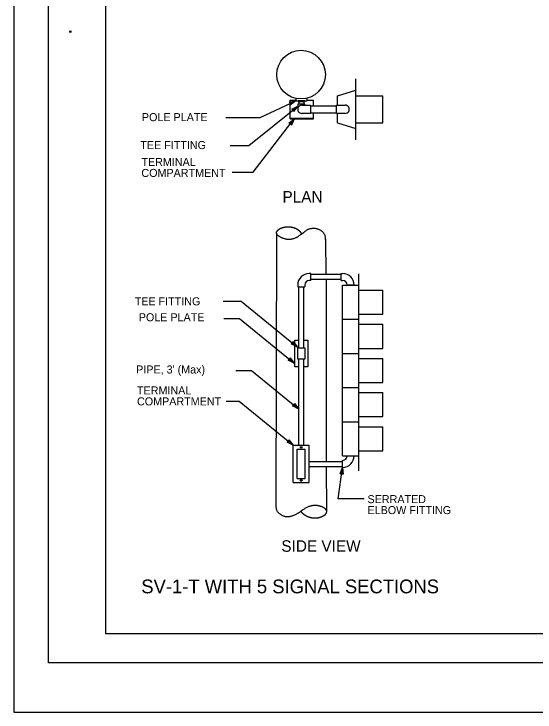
# Model space of a CAD drawing. Extents: x -893 to 867, y -474 to 712.
# Drawn here: x -893 to -439, y -474 to 134 of the extents above; entities that cross this region are included whole.
import ezdxf

# ---------------------------------------------------------------- set-up
doc = ezdxf.new("R2010")
doc.units = 0
for name, color, linetype in [('border_PLOTTING-ELEMENTS', 7, 'Continuous'), ('border_rw_22x34_Cut_Lines', 7, 'Continuous'), ('border_SHEET', 7, 'Continuous'), ('border_WITHIN-BORDER-anno', 7, 'Continuous'), ('es_DETAIL', 7, 'Continuous'), ('es_DETAIL-anno', 7, 'Continuous')]:
    doc.layers.add(name, color=color, linetype=linetype)

msp = doc.modelspace()

# ---------------------------------------------------------------- linework, layer by layer
at = {"layer": 'border_PLOTTING-ELEMENTS'}
for points in [[(-893.46, -474.04), (866.54, -474.04), (866.54, 711.96), (-893.46, 711.96)], [(-863.46, 668.96), (836.54, 668.96), (836.54, -431.04), (-863.46, -431.04)]]:
    msp.add_lwpolyline(points, close=True, dxfattribs=at)
at = {"layer": 'border_rw_22x34_Cut_Lines'}
msp.add_lwpolyline([(-863.46, 668.96), (836.54, 668.96), (836.54, -431.04), (-863.46, -431.04)], close=True, dxfattribs=at)
at = {"layer": 'border_SHEET'}
for p, q in [((-813.46, -406.04), (-813.46, 643.96)), ((811.54, -406.04), (-813.46, -406.04))]:
    msp.add_line(p, q, dxfattribs=at)
at = {"layer": 'es_DETAIL'}
for p, q in [((-595.59, 24.43), (-595.59, 77.59)), ((-611.34, 62.82), (-595.59, 67.74)), ((-611.34, 54.59), (-611.34, 62.82)), ((-595.59, 62.82), (-571.97, 62.82)), ((-571.97, 39.2), (-571.97, 62.82)), ((-634.97, 53.96), (-612.38, 53.96)), ((-634.96, 48.06), (-612.38, 48.06)), ((-611.34, 39.2), (-611.34, 47.43)), ((-611.34, 39.2), (-595.59, 34.28)), ((-595.59, 39.2), (-571.97, 39.2)), ((-664.62, -56.97), (-665.26, -294.79)), ((-621.81, -62.17), (-621.73, -92.92)), ((-634.68, -92.04), (-636.09, -92.04)), ((-634.68, -98.17), (-634.68, -92.04)), ((-608.41, -92.92), (-634.68, -92.92)), ((-608.41, -97.29), (-634.68, -97.29)), ((-621.29, -97.29), (-621.29, -255.67)), ((-608.41, -98.17), (-608.41, -92.04)), ((-608.41, -92.04), (-607, -92.04)), ((-593, -131.86), (-593, -92.38)), ((-646.15, -102.11), (-646.15, -103.52)), ((-640.03, -102.11), (-640.03, -103.52)), ((-634.68, -98.17), (-636.09, -98.17)), ((-608.41, -98.17), (-607, -98.17)), ((-607, -131.86), (-607, -102.11)), ((-607, -102.11), (-593, -102.11)), ((-596.93, -102.11), (-603.06, -102.11)), ((-646.15, -103.52), (-640.03, -103.52)), ((-645.28, -156.72), (-645.28, -103.52)), ((-640.9, -156.72), (-640.9, -103.52)), ((-593, -106.48), (-572, -106.48)), ((-572, -127.48), (-572, -106.48)), ((-593, -127.48), (-572, -127.48)), ((-607, -131.86), (-593, -131.86)), ((-607, -161.61), (-607, -131.86)), ((-607, -131.86), (-593, -131.86)), ((-593, -161.61), (-593, -131.86)), ((-593, -136.23), (-572, -136.23)), ((-572, -157.23), (-572, -136.23)), ((-593, -157.23), (-572, -157.23)), ((-607, -161.61), (-593, -161.61)), ((-607, -191.36), (-607, -161.61)), ((-607, -161.61), (-593, -161.61)), ((-593, -200.11), (-593, -161.61)), ((-645.28, -241.67), (-645.28, -166.76)), ((-640.9, -241.67), (-640.9, -166.76)), ((-593, -165.98), (-572, -165.98)), ((-572, -186.98), (-572, -165.98)), ((-593, -186.98), (-572, -186.98)), ((-607, -191.36), (-593, -191.36)), ((-607, -221.11), (-607, -191.36)), ((-603.06, -191.36), (-596.93, -191.36)), ((-593.02, -221.11), (-593, -191.36)), ((-593, -195.73), (-572, -195.73)), ((-572, -216.73), (-572, -195.73)), ((-593, -216.73), (-572, -216.73)), ((-607, -221.11), (-593, -221.11)), ((-607, -250.85), (-607, -221.11)), ((-603.06, -221.11), (-596.93, -221.11)), ((-593.02, -263.98), (-593.02, -221.03)), ((-593, -225.48), (-572, -225.48)), ((-572, -246.48), (-572, -225.48)), ((-650.09, -241.67), (-636.09, -241.67)), ((-650.09, -274.04), (-650.09, -241.67)), ((-636.09, -274.04), (-636.09, -241.67)), ((-646.59, -245.17), (-639.59, -245.17)), ((-646.59, -270.54), (-646.59, -245.17)), ((-639.59, -270.54), (-639.59, -245.17)), ((-593, -246.48), (-572, -246.48)), ((-607, -250.85), (-593, -250.85)), ((-607, -260.92), (-607, -254.79)), ((-636.09, -255.67), (-607, -255.67)), ((-636.09, -260.04), (-607, -260.04)), ((-621.27, -260.04), (-621.17, -298.79)), ((-646.59, -270.54), (-639.59, -270.54)), ((-650.09, -274.04), (-636.09, -274.04))]:
    msp.add_line(p, q, dxfattribs=at)
for points in [[(-652.78, 58.86), (-647.81, 58.86)], [(-652.78, 42.77), (-652.78, 55.39), (-652.78, 58.86)], [(-647.82, 60.3), (-647.82, 58.52), (-637.83, 58.52), (-637.83, 60.15)], [(-647.82, 60.3), (-647.82, 58.52), (-637.83, 58.52), (-637.83, 60.15)], [(-640.02, 54.59), (-640.02, 55.44), (-645.93, 55.44), (-645.93, 52.3)], [(-640.47, 55.44), (-640.47, 57.88), (-645.2, 57.88), (-645.2, 55.44)], [(-643.27, 58.07), (-643.27, 57.95), (-642.38, 57.95), (-642.38, 58.07)], [(-637.83, 58.86), (-632.34, 58.86)], [(-632.34, 53.96), (-632.34, 58.86)], [(-642.57, 54.59), (-634.97, 54.59), (-634.97, 47.43), (-642.57, 47.43)], [(-604.78, 47.43), (-612.38, 47.43), (-612.38, 54.59), (-604.78, 54.59)], [(-652.78, 43.22), (-632.34, 43.22), (-632.34, 48.06)], [(-652.78, 42.77), (-632.34, 42.77), (-632.34, 45.41)], [(-645.28, -173.41), (-648.73, -173.41), (-648.73, -150.07), (-645.28, -150.07)], [(-640.9, -150.07), (-637.45, -150.07), (-637.45, -173.41), (-640.9, -173.41)], [(-643.78, -243.5), (-642.44, -243.15)], [(-643.78, -243.5), (-642.44, -243.15)], [(-642.4, -243.32), (-643.74, -243.68)], [(-642.4, -243.32), (-643.74, -243.68)], [(-642.66, -271.74), (-643.64, -272.72)], [(-642.66, -271.74), (-643.64, -272.72)], [(-643.51, -272.85), (-642.53, -271.87)], [(-643.51, -272.85), (-642.53, -271.87)]]:
    msp.add_lwpolyline(points, dxfattribs=at)
for points in [[(-645.78, 57.88), (-639.87, 57.88), (-639.87, 58.52), (-645.78, 58.52)], [(-643.82, 58.07), (-641.83, 58.07), (-641.83, 58.52), (-643.82, 58.52)], [(-643.82, 58.07), (-641.83, 58.07), (-641.83, 58.52), (-643.82, 58.52)], [(-640.03, -166.76), (-646.15, -166.76), (-646.15, -156.72), (-640.03, -156.72)]]:
    msp.add_lwpolyline(points, close=True, dxfattribs=at)
for centre, radius in [((-643.22, 81.19), 21.19), ((-643.09, -243.42), 0.7), ((-643.09, -243.42), 0.7), ((-643.09, -272.29), 0.7), ((-643.09, -272.29), 0.7)]:
    msp.add_circle(centre, radius, dxfattribs=at)
for centre, radius, start, end in [((-642.59, 51.01), 3.58, 89.64847, 270.35153), ((-604.75, 51.01), 3.58, 269.64847, 90.35153), ((-636.09, -102.11), 10.06, 90, 180), ((-607, -102.11), 10.06, 0, 90), ((-636.09, -102.11), 3.94, 90, 180), ((-607, -102.11), 3.94, 0, 90), ((-607, -250.85), 3.94, 270, 360), ((-607, -250.85), 10.06, 270.00188, 360)]:
    msp.add_arc(centre, radius, start, end, dxfattribs=at)
for points in [[(-621.81, -62.29), (-621.87, -57.74), (-627.15, -53.65), (-631.77, -52.66), (-637.44, -53.35), (-641.88, -57.18), (-642.99, -57.74), (-647.44, -61.12), (-652.42, -62.4), (-655.01, -62.55), (-659.72, -61.28), (-663.91, -58.87), (-664.91, -56.36), (-664.23, -55.26), (-663.73, -54.56), (-662.49, -53.54), (-660.53, -52.22), (-656.99, -51.46), (-654.44, -51.31), (-651.22, -51.55), (-647.87, -52.59), (-645.69, -53.98), (-644.64, -55.02), (-643.99, -55.74), (-642.75, -57.57)], [(-665.22, -294.06), (-665.15, -298.79), (-659.65, -303.06), (-654.85, -304.09), (-650.27, -303.06), (-644.13, -299.78), (-643.16, -298.79), (-638, -295.39), (-633.35, -293.94), (-630.64, -293.79), (-627.25, -294.21), (-622.63, -296.12), (-621.17, -298.79), (-621.07, -299.55), (-621.6, -301.21), (-622.9, -302.87), (-625.68, -304.32), (-629.04, -305.27), (-632.01, -305.23), (-634.83, -304.89), (-637.12, -304.16), (-639.37, -303.02), (-640.97, -301.8), (-642.11, -300.88), (-643.41, -298.98)]]:
    msp.add_open_spline(points, degree=2, dxfattribs=at)
at = {"layer": 'es_DETAIL-anno'}
for points in [[(-708.91, 43.94), (-679.02, 43.94), (-647.82, 58.52)], [(-704.89, 19.41), (-688.85, 19.41), (-645.93, 53.87)], [(-703.42, -3.82), (-684.87, -3.82), (-649.12, 42.77)], [(-711.13, -116.15), (-695.42, -116.15), (-646.47, -156.16)], [(-710.62, -131.09), (-696.96, -131.09), (-649.11, -170.17)], [(-699.97, -176.42), (-686.49, -176.42), (-645.28, -210.08)], [(-708.56, -203.3), (-697.07, -203.3), (-650.09, -241.67)], [(-588.17, -288.33), (-610.77, -288.33), (-607, -260.92)]]:
    msp.add_lwpolyline(points, dxfattribs=at)
for points in [[(-653.73, 57.21), (-647.82, 58.52), (-652.61, 54.83), (-652.57, 55.24), (-649.06, 57.93), (-653.39, 56.98), (-653.05, 56.76), (-650.28, 57.37), (-652.53, 55.64), (-652.49, 56.05), (-651.51, 56.79), (-652.72, 56.53), (-652.46, 56.35), (-652.61, 54.83), (-652.46, 56.35)], [(-651.36, 51.2), (-645.93, 53.87), (-649.71, 49.15), (-649.77, 49.56), (-646.99, 53.01), (-650.98, 51.06), (-650.59, 50.92), (-648.05, 52.17), (-649.82, 49.96), (-649.88, 50.36), (-649.11, 51.32), (-650.21, 50.78), (-649.92, 50.67), (-649.71, 49.15), (-649.92, 50.67)], [(-653.76, 38.89), (-649.12, 42.77), (-651.68, 37.29), (-651.82, 37.67), (-649.95, 41.68), (-653.36, 38.84), (-652.95, 38.79), (-650.78, 40.61), (-651.97, 38.04), (-652.12, 38.42), (-651.61, 39.53), (-652.55, 38.75), (-652.24, 38.71), (-651.68, 37.29), (-652.24, 38.71)], [(-650.21, -151.4), (-646.47, -156.16), (-651.87, -153.43), (-651.49, -153.29), (-647.53, -155.29), (-650.27, -151.8), (-650.32, -152.2), (-648.57, -154.43), (-651.1, -153.16), (-650.72, -153.02), (-649.62, -153.57), (-650.38, -152.6), (-650.43, -152.92), (-651.87, -153.43), (-650.43, -152.92)], [(-652.85, -165.42), (-649.11, -170.17), (-654.51, -167.45), (-654.13, -167.31), (-650.17, -169.31), (-652.91, -165.82), (-652.97, -166.22), (-651.22, -168.45), (-653.75, -167.18), (-653.36, -167.04), (-652.27, -167.59), (-653.03, -166.62), (-653.07, -166.94), (-654.51, -167.45), (-653.07, -166.94)], [(-649.02, -205.32), (-645.28, -210.08), (-650.68, -207.36), (-650.3, -207.22), (-646.34, -209.22), (-649.08, -205.73), (-649.14, -206.13), (-647.38, -208.36), (-649.91, -207.08), (-649.53, -206.95), (-648.43, -207.5), (-649.2, -206.53), (-649.24, -206.84), (-650.68, -207.36), (-649.24, -206.84)], [(-653.83, -236.91), (-650.09, -241.67), (-655.49, -238.95), (-655.11, -238.81), (-651.15, -240.8), (-653.89, -237.31), (-653.95, -237.72), (-652.19, -239.95), (-654.73, -238.67), (-654.34, -238.53), (-653.25, -239.08), (-654.01, -238.12), (-654.05, -238.43), (-655.49, -238.95), (-654.05, -238.43)], [(-609.11, -266.59), (-607, -260.92), (-606.51, -266.95), (-606.82, -266.69), (-607.18, -262.27), (-608.73, -266.43), (-608.36, -266.27), (-607.37, -263.61), (-607.14, -266.44), (-607.46, -266.18), (-607.56, -264.96), (-607.99, -266.11), (-607.69, -265.99), (-606.51, -266.95), (-607.69, -265.99)]]:
    msp.add_lwpolyline(points, close=True, dxfattribs=at)

# ---------------------------------------------------------------- texts
at = {"layer": 'border_WITHIN-BORDER-anno'}
msp.add_text('.', height=13.78, rotation=270, dxfattribs=at).set_placement((-845.36, 121.33))
at = {"layer": 'es_DETAIL-anno'}
for s, height, p in [('POLE PLATE', 7, (-781.92, 40.69)), ('TEE FITTING', 7, (-783.32, 16.35)), ('TERMINAL ', 7, (-782.38, 1.6)), ('COMPARTMENT', 7, (-782.38, -7.93)), ('PLAN', 10, (-659.43, -30.21)), ('TEE FITTING', 7, (-788.19, -119.76)), ('POLE PLATE', 7, (-784.66, -133.65)), ("PIPE, 3' (Max)", 7, (-786.95, -179.14)), ('TERMINAL ', 7, (-786.2, -197.41)), ('COMPARTMENT', 7, (-786.2, -206.93)), ('SERRATED', 7, (-585.31, -292.09)), ('ELBOW FITTING', 7, (-585.31, -301.62)), ('SIDE VIEW', 10, (-660.42, -334.41)), ('SV-1-T WITH 5 SIGNAL SECTIONS', 12, (-782.46, -370.63))]:
    msp.add_text(s, height=height, dxfattribs=at).set_placement(p)

doc.saveas('drawing.dxf')
